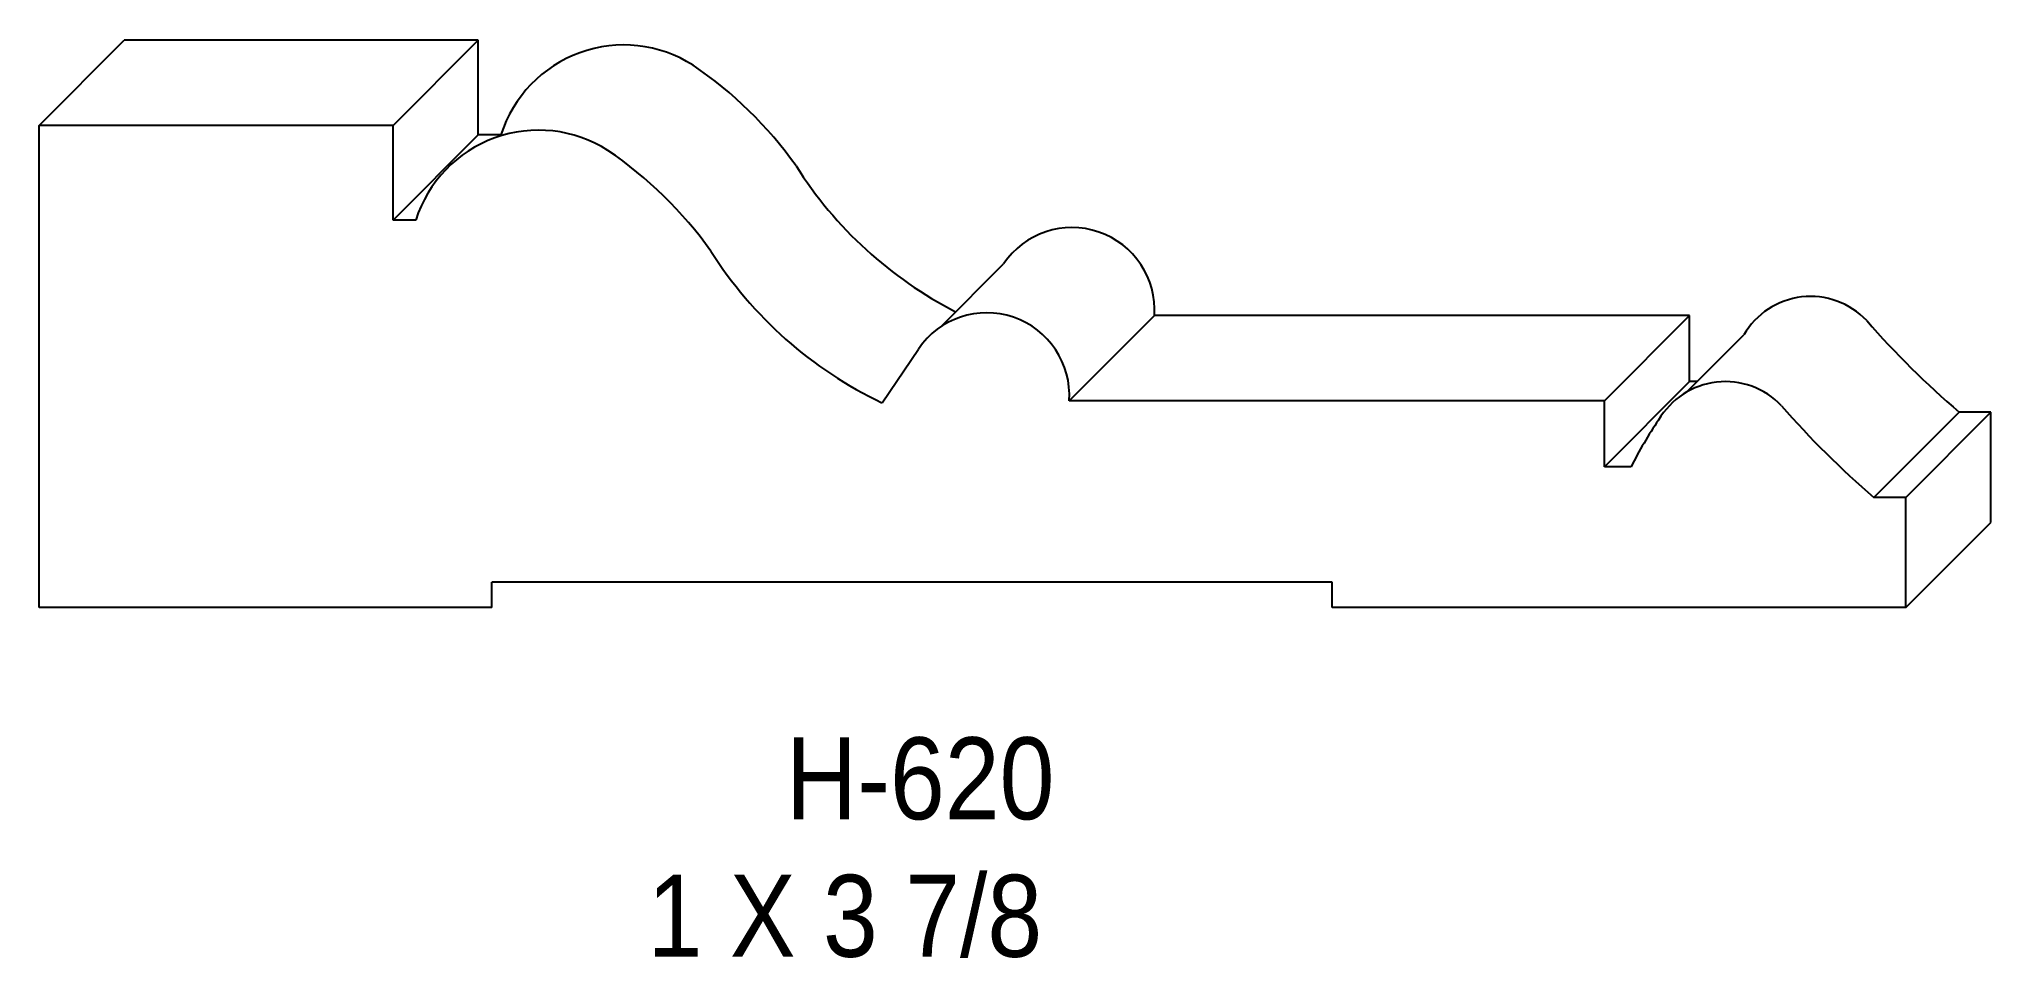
# Model space of a CAD drawing. Extents: x 55.08 to 59.13, y 143.61 to 145.51.
import ezdxf

# ---------------------------------------------------------------- set-up
doc = ezdxf.new("R2010")
doc.units = 0
doc.header["$LTSCALE"] = 5
doc.layers.add('PROFILE', color=7, linetype='CONTINUOUS')
doc.styles.add('TXT', font='TXT', dxfattribs={"height": 3.5})

msp = doc.modelspace()

# ---------------------------------------------------------------- linework, layer by layer
at = {"layer": 'PROFILE', "color": 1, "linetype": 'CONTINUOUS'}
for p, q in [((55.0805, 145.3339), (55.2572, 145.5106)), ((55.9921, 145.5106), (55.2572, 145.5106)), ((55.8153, 145.3339), (55.9921, 145.5106)), ((55.9921, 145.3146), (55.9921, 145.5106)), ((55.8153, 145.3339), (55.0805, 145.3339)), ((55.0805, 144.3341), (55.0805, 145.3339)), ((55.8153, 145.1379), (55.8153, 145.3339)), ((55.8153, 145.1379), (55.9921, 145.3146)), ((56.0392, 145.3146), (55.9921, 145.3146)), ((55.8625, 145.1379), (55.8153, 145.1379)), ((56.9511, 144.916), (57.0821, 145.0471)), ((57.2185, 144.763), (57.3952, 144.9398)), ((58.5057, 144.9398), (57.3952, 144.9398)), ((58.329, 144.763), (58.5057, 144.9398)), ((58.5057, 144.8027), (58.5057, 144.9398)), ((58.4994, 144.7809), (58.6182, 144.8997)), ((56.8299, 144.759), (56.9054, 144.8704)), ((58.329, 144.626), (58.5057, 144.8027)), ((58.5212, 144.8027), (58.5057, 144.8027)), ((58.329, 144.763), (57.2185, 144.763)), ((58.329, 144.626), (58.329, 144.763)), ((58.8885, 144.5627), (59.0653, 144.7394)), ((58.9545, 144.5627), (59.1312, 144.7394)), ((59.1312, 144.7394), (59.0653, 144.7394)), ((59.1312, 144.5109), (59.1312, 144.7394)), ((58.3843, 144.626), (58.329, 144.626)), ((58.9545, 144.5627), (58.8885, 144.5627)), ((58.9545, 144.3341), (58.9545, 144.5627)), ((58.9545, 144.3341), (59.1312, 144.5109)), ((57.7639, 144.3869), (56.0201, 144.3869)), ((56.0201, 144.3341), (56.0201, 144.3869)), ((57.7639, 144.3341), (57.7639, 144.3869)), ((56.0201, 144.3341), (55.0805, 144.3341)), ((58.9545, 144.3341), (57.7639, 144.3341))]:
    msp.add_line(p, q, dxfattribs=at)
for centre, major_axis, start_param, end_param in [((56.294, 145.2334), (0.2675, 0), 1.003442, 2.8333), ((55.9608, 144.7573), (0.8485, 0), 0.619944, 0.973817), ((56.1173, 145.0567), (0.2675, 0), 1.003442, 2.8333), ((55.7841, 144.5805), (0.8485, 0), 0.619944, 0.973817), ((57.3717, 145.7059), (0, 0.8523), -4.148337, -3.615637), ((57.2241, 144.9508), (0, 0.1715), -1.635416, 0.974754), ((57.1949, 145.5291), (0, 0.8523), -4.148337, -3.584204), ((58.7569, 144.8189), (0, 0.1605), -0.811511, 1.043657), ((57.0473, 144.7741), (0, 0.1715), -1.635416, 0.974754), ((60.2799, 146.1589), (0, 1.8682), -3.994068, -3.849369), ((58.5802, 144.6422), (0, 0.1605), -0.811511, 1.043657), ((60.1031, 145.9822), (0, 1.8682), -3.994068, -3.849369), ((59.1443, 144.2432), (0, 0.851), 0.971877, 1.10424)]:
    msp.add_ellipse(centre, major_axis=major_axis, ratio=1, start_param=start_param, end_param=end_param, dxfattribs=at)

# ---------------------------------------------------------------- texts
at = {"layer": 'PROFILE', "color": 1, "linetype": 'CONTINUOUS', "style": 'TXT', "width": 0.9}
for s, p in [('H-620', (56.6306, 143.8951)), ('1 X 3 7/8', (56.3435, 143.61))]:
    msp.add_text(s, height=0.16996, dxfattribs=at).set_placement(p)

doc.saveas('drawing.dxf')
